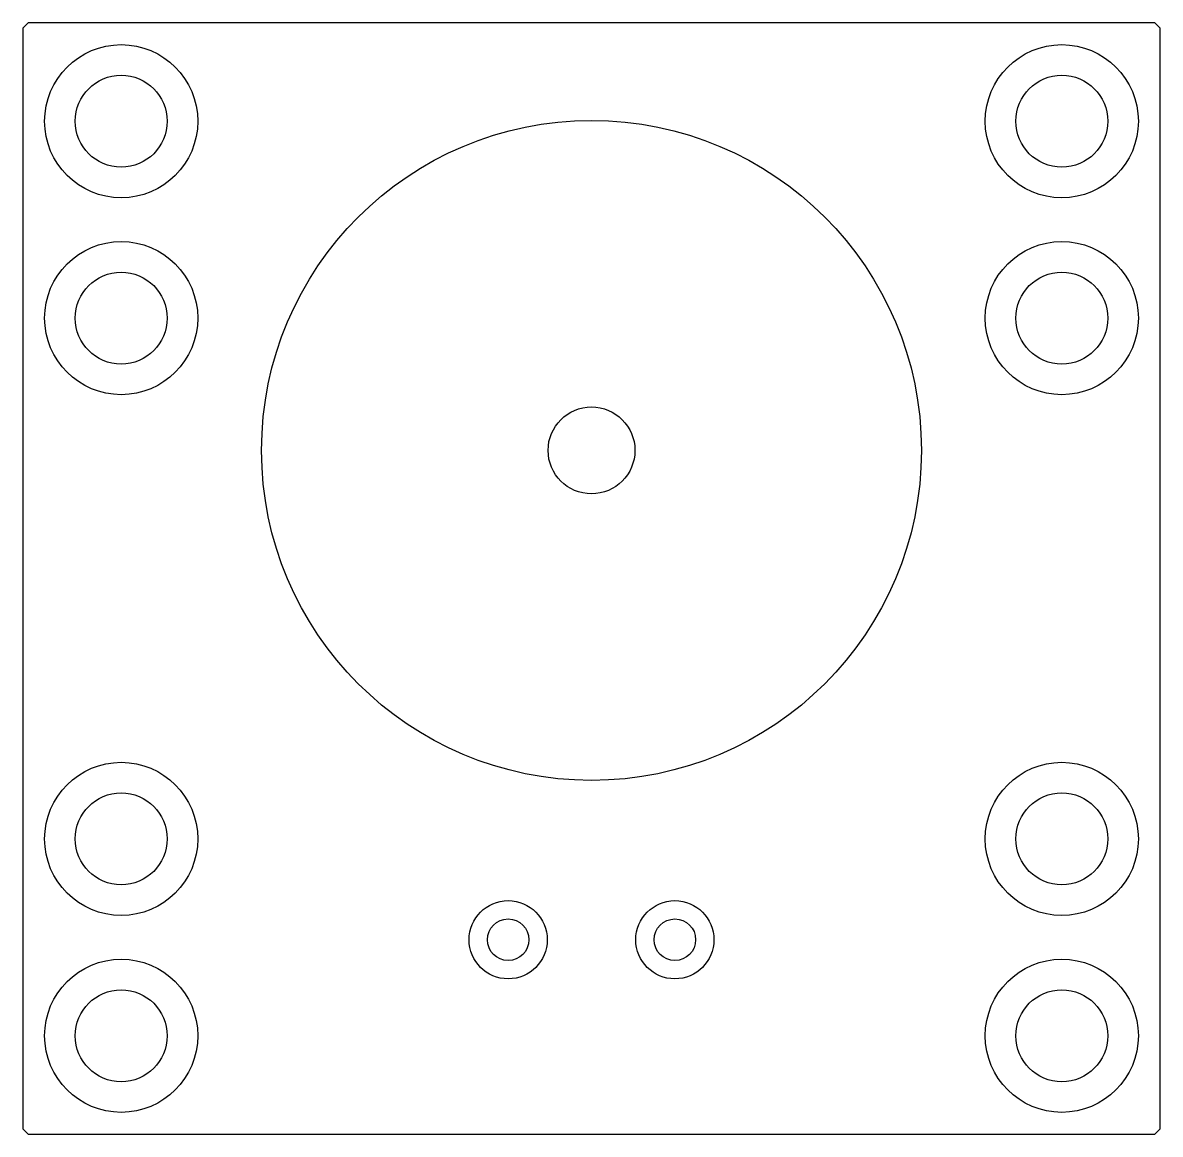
# Model space of a CAD drawing. Header units: inches. Extents: x -4.09 to 0, y 0 to 4.
import ezdxf

# ---------------------------------------------------------------- set-up
doc = ezdxf.new("R2010")
doc.units = ezdxf.units.IN
doc.header["$MEASUREMENT"] = 0

msp = doc.modelspace()

# ---------------------------------------------------------------- linework, layer by layer
at = {"color": 7, "linetype": 'Continuous', "lineweight": 25}
for p, q in [((-4.0745, 4), (-4.0945, 3.98)), ((-4.0945, 3.98), (-4.0945, 0.02)), ((-0.02, 4), (-4.0745, 4)), ((0, 3.98), (-0.02, 4)), ((0, 0.02), (0, 3.98)), ((-4.0945, 0.02), (-4.0745, 0)), ((-4.0745, 0), (-0.02, 0)), ((-0.02, 0), (0, 0.02))]:
    msp.add_line(p, q, dxfattribs=at)
for centre, radius in [((-3.7402, 3.6457), 0.2756), ((-0.3543, 3.6457), 0.2756), ((-3.7402, 3.6457), 0.1654), ((-0.3543, 3.6457), 0.1654), ((-2.0472, 2.461), 1.1875), ((-3.7402, 2.937), 0.2756), ((-0.3543, 2.937), 0.2756), ((-3.7402, 2.937), 0.1654), ((-0.3543, 2.937), 0.1654), ((-2.0472, 2.461), 0.1562), ((-3.7402, 1.063), 0.2756), ((-0.3543, 1.063), 0.2756), ((-3.7402, 1.063), 0.1654), ((-0.3543, 1.063), 0.1654), ((-2.3472, 0.7), 0.1406), ((-1.7472, 0.7), 0.1406), ((-2.3472, 0.7), 0.0747), ((-1.7472, 0.7), 0.0748), ((-3.7402, 0.3543), 0.2756), ((-0.3543, 0.3543), 0.2756), ((-3.7402, 0.3543), 0.1654), ((-0.3543, 0.3543), 0.1654)]:
    msp.add_circle(centre, radius, dxfattribs=at)

doc.saveas('drawing.dxf')
